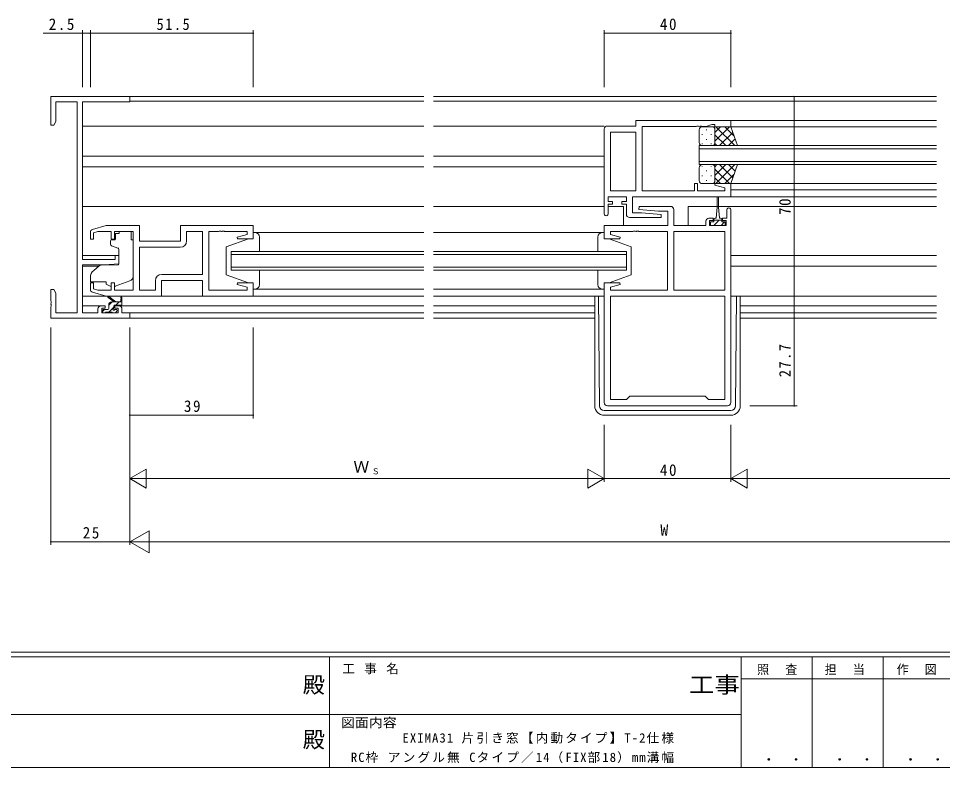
# Model space of a CAD drawing. Units: millimetres on the paper. Extents: x -420 to 373, y -297 to 267.
# Drawn here: x -131.1 to 161.1, y -297 to -60.3 of the extents above; entities that cross this region are included whole.
import ezdxf
from ezdxf.enums import TextEntityAlignment as Align

# ---------------------------------------------------------------- set-up
doc = ezdxf.new("R2010")
doc.units = ezdxf.units.MM
for name, color, linetype, lineweight in [('0-1_YKK_ZWAK', 7, 'Continuous', 9), ('0-3_YKK_12', 2, 'Continuous', 9), ('0-4_YKK_D', 6, 'Continuous', 9), ('0-6_YKK_13', 4, 'Continuous', 9), ('0-7_YKK_11', 7, 'Continuous', 9)]:
    doc.layers.add(name, color=color, linetype=linetype, lineweight=lineweight)
doc.layers.add('0-2_USER1', color=3, linetype='Continuous')
doc.styles.add('ＭＳ ゴシック', font='')
doc.styles.get('ＭＳ ゴシック').set_extended_font_data('MS Gothic')

msp = doc.modelspace()

# ---------------------------------------------------------------- linework, layer by layer
at = {"layer": '0-1_YKK_ZWAK'}
for p, q in [((352.3, -260.6), (-417.7, -260.6)), ((314.5, -262), (-417.7, -262)), ((-32.7, -262), (-32.7, -297)), ((97.5, -262), (97.5, -297)), ((119.9, -262), (119.9, -297)), ((142.3, -262), (142.3, -297)), ((165.684, -268.999), (97.5, -268.999)), ((-160.1, -280.199), (-31.3, -280.199)), ((-31.3, -280.199), (97.5, -280.199)), ((-417.7, -297), (314.5, -297))]:
    msp.add_line(p, q, dxfattribs=at)
at = {"layer": '0-3_YKK_12'}
for p, q in [((-2.833, -84.982), (-96.133, -84.982)), ((-2.833, -86.382), (-95.833, -86.382)), ((159.167, -84.982), (0.167, -84.982)), ((159.167, -86.382), (0.167, -86.382)), ((159.167, -92.482), (94.167, -92.482)), ((-2.833, -94.282), (-110.833, -94.282)), ((54.167, -94.282), (0.167, -94.282)), ((159.167, -94.482), (93.667, -94.482)), ((84.167, -100.482), (84.167, -106.482)), ((159.167, -100.482), (84.167, -100.482)), ((84.167, -101.482), (159.167, -101.482)), ((-2.833, -103.782), (-110.833, -103.782)), ((54.167, -103.782), (0.167, -103.782)), ((-2.833, -107.182), (-110.833, -107.182)), ((54.167, -107.182), (0.167, -107.182)), ((159.167, -105.482), (84.167, -105.482)), ((84.167, -106.482), (159.167, -106.482)), ((159.167, -112.48), (93.788, -112.479)), ((159.167, -116.682), (63.388, -116.682)), ((159.167, -114.482), (94.167, -114.481)), ((-2.833, -119.682), (-110.833, -119.682)), ((54.167, -119.682), (0.167, -119.682)), ((60.237, -119.682), (55.367, -119.682)), ((60.237, -119.682), (60.237, -125.574)), ((159.167, -119.682), (80.737, -119.682)), ((80.737, -119.682), (80.737, -125.574)), ((108.167, -119.682), (90.317, -119.682)), ((-2.833, -127.882), (-56.833, -127.882)), ((54.167, -127.882), (0.167, -127.882)), ((-63.833, -133.882), (-63.833, -139.882)), ((-2.833, -133.882), (-63.833, -133.882)), ((61.167, -133.882), (0.167, -133.882)), ((61.167, -139.882), (61.167, -133.882)), ((-99.333, -135.182), (-110.833, -135.182)), ((-63.833, -134.882), (-2.833, -134.882)), ((0.167, -134.882), (61.167, -134.882)), ((159.167, -135.182), (94.167, -135.182)), ((-105.709, -138.582), (-110.833, -138.582)), ((-2.833, -138.882), (-63.833, -138.882)), ((-63.833, -139.882), (-2.833, -139.882)), ((61.167, -138.882), (0.167, -138.882)), ((0.167, -139.882), (61.167, -139.882)), ((159.167, -138.582), (94.167, -138.582)), ((-2.833, -145.882), (-56.833, -145.882)), ((54.167, -145.882), (0.167, -145.882)), ((-103.259, -148.082), (-110.833, -148.082)), ((-72.333, -148.082), (-86.333, -148.082)), ((-2.833, -148.082), (-57.333, -148.082)), ((54.167, -148.082), (0.167, -148.082)), ((-104.933, -151.082), (-110.833, -151.082)), ((-99.333, -151.082), (-2.833, -151.082)), ((0.167, -151.082), (51.167, -151.082)), ((159.167, -151.082), (97.167, -151.082)), ((-2.833, -153.352), (-96.133, -153.352)), ((51.167, -153.352), (0.167, -153.352)), ((97.167, -153.352), (159.167, -153.352)), ((-96.133, -154.982), (-2.833, -154.982)), ((0.167, -154.982), (51.167, -154.982)), ((159.167, -154.982), (97.167, -154.982))]:
    msp.add_line(p, q, dxfattribs=at)
at = {"layer": '0-4_YKK_D'}
for p, q in [((-110.833, -81.982), (-110.833, -63.982)), ((-108.333, -81.982), (-108.333, -63.982)), ((-108.333, -81.982), (-108.333, -63.982)), ((-56.833, -81.982), (-56.833, -63.982)), ((54.167, -81.982), (54.167, -63.982)), ((94.167, -81.982), (94.167, -63.982)), ((-108.333, -64.982), (-56.833, -64.982)), ((54.167, -64.982), (94.167, -64.982)), ((114.167, -84.982), (114.167, -154.982)), ((100.167, -154.982), (115.167, -154.982)), ((114.167, -154.982), (114.167, -182.682)), ((-120.833, -157.982), (-120.833, -226.682)), ((-95.833, -157.982), (-95.833, -226.682)), ((-95.833, -157.982), (-95.833, -186.682)), ((-56.833, -157.982), (-56.833, -186.682)), ((100.167, -182.682), (115.167, -182.682)), ((-95.833, -185.682), (-56.833, -185.682)), ((-95.833, -188.682), (-95.833, -206.682)), ((-95.833, -188.682), (-95.833, -226.682)), ((54.167, -188.682), (54.167, -206.682)), ((54.167, -188.682), (54.167, -206.682)), ((94.167, -188.682), (94.167, -206.682)), ((94.167, -188.682), (94.167, -206.682)), ((-95.833, -205.682), (-90.637, -202.682)), ((-90.637, -208.682), (-90.637, -202.682)), ((54.167, -205.682), (48.971, -202.682)), ((48.971, -202.682), (48.971, -208.682)), ((94.167, -205.682), (99.363, -202.682)), ((99.363, -208.682), (99.363, -202.682)), ((-95.833, -205.682), (-90.637, -208.682)), ((-95.833, -205.682), (-85.44, -205.682)), ((-89.833, -205.682), (48.167, -205.682)), ((54.167, -205.682), (43.775, -205.682)), ((54.167, -205.682), (48.971, -208.682)), ((54.167, -205.682), (94.167, -205.682)), ((94.167, -205.682), (99.363, -208.682)), ((94.167, -205.682), (104.56, -205.682)), ((100.167, -205.682), (238.167, -205.682)), ((-95.833, -225.682), (-89.771, -222.182)), ((-89.771, -229.182), (-89.771, -222.182)), ((-95.833, -225.682), (-120.833, -225.682)), ((-95.833, -225.682), (-89.771, -229.182)), ((-95.833, -225.682), (-83.708, -225.682)), ((237.167, -225.682), (-88.833, -225.682))]:
    msp.add_line(p, q, dxfattribs=at)
msp.add_lwpolyline([(-108.333, -64.982), (-110.833, -64.982), (-123.231, -64.982)], dxfattribs=at)
for centre, start, end in [((-110.833, -64.982), 0, 180), ((-110.833, -64.982), 180, 0), ((-108.333, -64.982), 0, 180), ((-108.333, -64.982), 0, 180), ((-108.333, -64.982), 180, 0), ((-108.333, -64.982), 180, 0), ((-56.833, -64.982), 0, 180), ((-56.833, -64.982), 180, 0), ((54.167, -64.982), 0, 180), ((54.167, -64.982), 180, 0), ((94.167, -64.982), 0, 180), ((94.167, -64.982), 180, 0), ((114.167, -84.982), 90, 270), ((114.167, -84.982), 270, 90), ((114.167, -154.982), 90, 270), ((114.167, -154.982), 90, 270), ((114.167, -154.982), 270, 90), ((114.167, -154.982), 270, 90), ((114.167, -182.682), 90, 270), ((114.167, -182.682), 270, 90), ((-95.833, -185.682), 0, 180), ((-95.833, -185.682), 180, 0), ((-56.833, -185.682), 0, 180), ((-56.833, -185.682), 180, 0), ((-120.833, -225.682), 0, 180), ((-120.833, -225.682), 180, 0)]:
    msp.add_arc(centre, 0.106, start, end, dxfattribs=at)
at = {"layer": '0-6_YKK_13'}
for p, q in [((84.171, -99.484), (84.171, -95.484)), ((85.171, -94.484), (88.171, -94.484)), ((86.534, -95.404), (86.534, -95.604)), ((94.171, -94.484), (88.171, -94.484)), ((89.171, -96.276), (90.963, -94.484)), ((89.171, -99.104), (93.791, -94.484)), ((89.171, -95.484), (89.171, -99.084)), ((89.171, -95.884), (89.171, -99.484)), ((89.439, -94.484), (95.439, -100.484)), ((90.62, -100.484), (94.815, -96.288)), ((92.268, -94.484), (95.228, -97.445)), ((96.314, -100.484), (94.171, -94.484)), ((85.119, -96.819), (85.119, -97.019)), ((86.534, -98.434), (86.534, -98.634)), ((87.949, -96.819), (87.949, -97.019)), ((89.171, -97.044), (92.611, -100.484)), ((93.448, -100.484), (95.56, -98.372)), ((85.119, -99.849), (85.119, -100.049)), ((88.171, -100.484), (85.171, -100.484)), ((87.949, -99.849), (87.949, -100.049)), ((87.949, -100.484), (96.314, -100.484)), ((89.114, -99.816), (89.782, -100.484)), ((84.171, -107.482), (84.171, -111.482)), ((85.119, -107.117), (85.119, -106.917)), ((88.171, -106.482), (85.171, -106.482)), ((87.949, -106.482), (96.314, -106.482)), ((87.949, -107.117), (87.949, -106.917)), ((89.114, -107.15), (89.782, -106.482)), ((89.171, -109.922), (92.611, -106.482)), ((89.171, -111.082), (89.171, -107.482)), ((89.171, -107.862), (93.791, -112.482)), ((89.171, -111.482), (89.171, -107.882)), ((89.439, -112.482), (95.439, -106.482)), ((90.62, -106.482), (94.815, -110.678)), ((93.448, -106.482), (95.56, -108.594)), ((96.314, -106.482), (94.171, -112.482)), ((85.119, -110.147), (85.119, -109.947)), ((86.534, -108.532), (86.534, -108.332)), ((87.949, -110.147), (87.949, -109.947)), ((89.171, -110.69), (90.963, -112.482)), ((92.268, -112.482), (95.228, -109.521)), ((85.171, -112.482), (88.171, -112.482)), ((86.534, -111.562), (86.534, -111.362)), ((94.171, -112.482), (88.171, -112.482)), ((89.817, -119.882), (89.817, -116.932)), ((90.317, -116.932), (90.317, -119.882)), ((89.817, -119.882), (89.567, -123.382)), ((90.317, -119.882), (90.567, -123.382)), ((88.817, -123.782), (88.817, -124.582)), ((88.817, -124.082), (91.317, -124.082)), ((90.067, -124.446), (88.832, -125.682)), ((89.567, -123.382), (89.217, -123.382)), ((90.432, -124.082), (90.067, -124.446)), ((90.917, -123.382), (90.567, -123.382)), ((92.177, -124.582), (91.077, -125.682)), ((91.317, -124.582), (91.317, -123.782)), ((-100.403, -129.282), (-100.403, -128.282)), ((-99.233, -128.282), (-100.403, -128.282)), ((-99.233, -127.612), (-99.233, -128.282)), ((-99.233, -127.612), (-95.433, -127.612)), ((-95.433, -127.612), (-95.433, -128.282)), ((-95.433, -129.282), (-95.433, -128.282)), ((-56.833, -127.882), (-56.833, -129.882)), ((-56.333, -127.882), (-56.833, -127.882)), ((53.667, -127.882), (54.167, -127.882)), ((54.167, -127.882), (54.167, -129.882)), ((-101.933, -130.582), (-101.933, -131.632)), ((-100.703, -130.282), (-101.633, -130.282)), ((-100.403, -129.282), (-100.403, -129.982)), ((-95.433, -130.282), (-95.433, -129.282)), ((-95.433, -130.282), (-94.833, -130.282)), ((-94.833, -141.837), (-94.833, -130.282)), ((-58.333, -129.882), (-65.333, -132.482)), ((-56.833, -129.882), (-58.333, -129.882)), ((-54.833, -133.882), (-54.833, -129.382)), ((52.167, -133.882), (52.167, -129.382)), ((54.167, -129.882), (55.667, -129.882)), ((55.667, -129.882), (62.667, -132.482)), ((-101.604, -132.102), (-99.603, -132.83)), ((-99.333, -133.278), (-99.333, -137.884)), ((-65.333, -132.482), (-65.333, -141.282)), ((62.667, -132.482), (62.667, -141.282)), ((-105.57, -138.465), (-107.261, -139.884)), ((-99.55, -138.184), (-104.936, -138.231)), ((-54.833, -144.382), (-54.833, -139.882)), ((52.167, -144.382), (52.167, -139.882)), ((-108.333, -142.182), (-108.333, -143.482)), ((-58.333, -143.882), (-65.333, -141.282)), ((55.667, -143.882), (62.667, -141.282)), ((-108.333, -143.482), (-103.333, -143.482)), ((-103.333, -143.482), (-103.333, -143.782)), ((-103.333, -143.782), (-103.333, -144.279)), ((-102.026, -144.888), (-103.333, -144.279)), ((-100.461, -144.922), (-95.823, -143.248)), ((-58.333, -143.882), (-56.833, -143.882)), ((-56.833, -143.882), (-56.833, -145.882)), ((-56.833, -145.882), (-56.333, -145.882)), ((54.167, -145.882), (53.667, -145.882)), ((54.167, -143.882), (54.167, -145.882)), ((55.667, -143.882), (54.167, -143.882)), ((-100.833, -149.852), (-102.652, -148.451)), ((-100.233, -149.852), (-102.451, -148.169)), ((-98.633, -148.726), (-98.831, -149.852)), ((-98.333, -150.552), (-98.333, -148.552)), ((51.167, -148.082), (51.167, -182.682)), ((52.656, -182.694), (52.382, -148.082)), ((94.167, -148.082), (159.167, -148.082)), ((94.167, -148.082), (94.467, -148.082)), ((95.679, -182.694), (95.952, -148.082)), ((97.167, -148.082), (97.167, -182.682)), ((-101.473, -149.852), (-102.533, -150.912)), ((-102.533, -151.952), (-102.533, -150.852)), ((-100.933, -151.557), (-102.528, -153.152)), ((-101.533, -149.852), (-98.333, -149.852)), ((-100.933, -151.791), (-100.933, -151.152)), ((-100.633, -150.852), (-98.633, -150.852)), ((-99.228, -149.852), (-100.228, -150.852)), ((-103.873, -152.252), (-104.533, -152.912)), ((-104.533, -152.552), (-104.533, -153.052)), ((-102.833, -152.252), (-104.233, -152.252)), ((-104.233, -153.352), (-103.733, -153.352)), ((-103.533, -153.152), (-101.433, -153.152)), ((-101.233, -153.352), (-100.633, -153.352)), ((-100.133, -152.252), (-100.472, -152.252)), ((-100.421, -153.264), (-99.921, -152.764)), ((94.179, -184.182), (54.155, -184.182)), ((94.167, -185.682), (54.167, -185.682))]:
    msp.add_line(p, q, dxfattribs=at)
msp.add_lwpolyline([(91.317, -124.582), (92.367, -124.582), (92.367, -125.682), (87.767, -125.682), (87.767, -124.582), (88.817, -124.582)], dxfattribs=at)
for centre, radius, start, end in [((85.171, -95.484), 1, 90, 180), ((88.171, -95.484), 1, 0, 90), ((88.171, -95.484), 1, 0, 90), ((85.171, -99.484), 1, 180, 270), ((88.171, -99.484), 1, 270, 0), ((88.171, -99.484), 1, 270, 0), ((85.171, -107.482), 1, 90, 180), ((88.171, -107.482), 1, 0, 90), ((88.171, -107.482), 1, 0, 90), ((85.171, -111.482), 1, 180, 270), ((88.171, -111.482), 1, 270, 0), ((88.171, -111.482), 1, 270, 0), ((90.067, -116.932), 0.25, 0, 180), ((89.217, -123.782), 0.4, 90, 180), ((90.917, -123.782), 0.4, 0, 90), ((-56.333, -129.382), 1.5, 0, 90), ((53.667, -129.382), 1.5, 90, 180), ((-101.633, -130.582), 0.3, 90, 180), ((-100.703, -129.982), 0.3, 270, 0), ((-101.433, -131.632), 0.5, 180, 250), ((-99.833, -133.278), 0.5, 0, 70), ((-105.333, -142.182), 3, 130, 180), ((-104.927, -139.231), 1, 90.5, 130), ((-99.633, -137.884), 0.3, 270.5, 0), ((-96.333, -141.837), 1.5, 289.85326, 0), ((-101.604, -143.982), 1, 245, 262.59306), ((-100.8, -143.982), 1, 273.88683, 289.85326), ((-56.333, -144.382), 1.5, 270, 0), ((53.667, -144.382), 1.5, 180, 270), ((-102.633, -148.252), 0.2, 24.41711, 264.41711), ((-98.533, -148.552), 0.2, 0, 239.99998), ((-101.533, -150.852), 1, 90, 180), ((-101.233, -151.791), 0.3, 303.05573, 0), ((-100.633, -151.152), 0.3, 90, 180), ((-98.633, -150.552), 0.3, 270, 0), ((-104.233, -152.552), 0.3, 90, 180), ((-104.233, -153.052), 0.3, 180, 270), ((-103.733, -153.152), 0.2, 270, 0), ((-102.833, -151.952), 0.3, 270, 0), ((-101.233, -153.152), 0.2, 180, 270), ((-100.933, -152.252), 0.25, 123.05573, 326.94426), ((-100.472, -152.552), 0.3, 90, 146.94426), ((-100.633, -153.052), 0.3, 270, 314.99998), ((-100.133, -152.552), 0.3, 314.99998, 90), ((54.167, -182.682), 3, 180, 270), ((54.155, -182.682), 1.5, 180.45232, 270), ((94.167, -182.682), 3, 270, 0), ((94.179, -182.682), 1.5, 270, 359.54767)]:
    msp.add_arc(centre, radius, start, end, dxfattribs=at)
at = {"layer": '0-7_YKK_11'}
for p, q in [((54.167, -122.082), (54.167, -95.282)), ((64.167, -114.752), (64.167, -96.212)), ((94.167, -120.782), (94.167, -181.682)), ((92.237, -127.612), (92.237, -146.152)), ((-92.833, -132.612), (-92.833, -146.152)), ((-79.903, -132.612), (-92.833, -132.612)), ((92.237, -148.082), (56.097, -148.082)), ((93.167, -182.682), (55.167, -182.682))]:
    msp.add_line(p, q, dxfattribs=at)
for points in [[(-112.463, -153.352), (-112.463, -86.612), (-119.203, -86.612), (-119.203, -92.891), (-119.833, -93.982), (-120.833, -93.982), (-120.833, -84.982), (-95.833, -84.982), (-95.833, -86.612), (-110.833, -86.612), (-110.833, -136.482), (-100.533, -136.482), (-100.533, -135.182), (-99.333, -135.182), (-99.333, -137.788), (-103.833, -138.182), (-110.833, -138.182), (-110.833, -153.352), (-105.933, -153.352), (-105.933, -152.082)], [(55.167, -94.282), (64.167, -94.282), (64.167, -92.482), (94.167, -92.482), (94.167, -94.482), (89.167, -94.482), (89.167, -93.782), (88.167, -93.782), (86.436, -94.412), (85.126, -94.412), (84.942, -94.292), (84.392, -94.292), (84.209, -94.412), (84.126, -94.412), (83.942, -94.292), (83.392, -94.292), (83.209, -94.412), (66.167, -94.412), (66.167, -114.752), (82.667, -114.752), (82.667, -112.482), (83.667, -112.482), (83.667, -114.752), (92.237, -114.752), (92.237, -113.835), (89.138, -113.004), (89.207, -112.482), (94.167, -112.482), (94.167, -116.682)], [(61.167, -122.182), (61.167, -118.982), (59.767, -118.982), (59.767, -118.182), (61.167, -118.182), (61.167, -116.682), (55.367, -116.682), (55.367, -118.182), (56.767, -118.182), (56.767, -118.982), (55.367, -118.982), (55.367, -122.082)], [(94.167, -116.682), (63.097, -116.682), (63.097, -121.682), (65.974, -121.682), (72.187, -122.225), (72.145, -123.182), (62.167, -123.182)], [(54.167, -181.682), (54.167, -143.882), (59.128, -143.882), (59.197, -144.404), (56.097, -145.235), (56.097, -146.152), (74.167, -146.152), (74.167, -127.612), (65.126, -127.612), (64.942, -127.492), (64.392, -127.492), (64.209, -127.612), (64.126, -127.612), (63.942, -127.492), (63.392, -127.492), (63.209, -127.612), (56.097, -127.612), (56.097, -128.529), (59.197, -129.36), (59.128, -129.882), (54.167, -129.882), (54.167, -125.682), (74.237, -125.682), (74.237, -121.182), (71.36, -121.182), (65.147, -120.638), (65.189, -119.682), (75.167, -119.682)], [(76.167, -120.682), (76.167, -125.682), (86.267, -125.682), (86.267, -124.382)], [(87.267, -123.382), (88.567, -123.382), (88.567, -124.182), (87.467, -124.182), (87.467, -125.682), (92.667, -125.682), (92.667, -124.182), (91.567, -124.182), (91.567, -123.382), (92.967, -123.382), (92.967, -120.782)], [(-108.333, -127.926), (-108.333, -129.982), (-107.333, -129.982), (-107.333, -128.03), (-105.938, -127.612), (-101.733, -127.612), (-101.733, -129.982), (-100.733, -129.982), (-100.733, -127.612), (-94.833, -127.612), (-94.833, -146.152), (-100.733, -146.152), (-100.733, -143.782), (-101.733, -143.782), (-101.733, -146.152), (-105.938, -146.152), (-107.333, -145.733), (-107.333, -143.782), (-108.333, -143.782), (-108.333, -145.838)], [(-56.833, -125.682), (-79.833, -125.682), (-79.833, -130.682), (-92.833, -130.682), (-92.833, -125.682), (-103.333, -125.682), (-107.62, -126.968)], [(-107.62, -146.796), (-103.333, -148.082), (-85.833, -148.082), (-85.833, -143.082), (-72.833, -143.082), (-72.833, -148.082), (-56.833, -148.082), (-56.833, -143.882), (-61.793, -143.882), (-61.862, -144.404), (-58.763, -145.235), (-58.763, -146.152), (-70.833, -146.152), (-70.833, -127.612), (-67.791, -127.612), (-67.608, -127.492), (-67.058, -127.492), (-66.874, -127.612), (-66.791, -127.612), (-66.608, -127.492), (-66.058, -127.492), (-65.874, -127.612), (-58.763, -127.612), (-58.763, -128.529), (-61.862, -129.36), (-61.793, -129.882), (-56.833, -129.882), (-56.833, -125.682)], [(-85.763, -141.152), (-72.833, -141.152), (-72.833, -127.612), (-77.903, -127.612), (-77.903, -130.612)], [(-92.833, -132.612), (-92.833, -146.152), (-87.763, -146.152), (-87.763, -143.152)], [(-98.333, -152.082), (-98.333, -153.352), (-95.833, -153.352), (-95.833, -154.982), (-120.833, -154.982), (-120.833, -151.44), (-120.713, -151.257), (-120.713, -150.707), (-120.833, -150.524), (-120.833, -150.44), (-120.713, -150.257), (-120.713, -149.707), (-120.833, -149.524), (-120.833, -145.982), (-119.833, -145.982), (-119.203, -147.073), (-119.203, -153.352), (-112.463, -153.352)], [(-104.933, -151.082), (-103.633, -151.082), (-103.633, -151.882), (-104.733, -151.882), (-104.733, -153.352), (-99.533, -153.352), (-99.533, -151.882), (-100.633, -151.882), (-100.633, -151.082), (-99.333, -151.082)]]:
    msp.add_lwpolyline(points, dxfattribs=at)
for points in [[(64.167, -114.752), (64.167, -96.212), (56.097, -96.212), (56.097, -114.752)], [(92.237, -127.612), (92.237, -146.152), (76.167, -146.152), (76.167, -127.612)], [(92.237, -148.082), (56.097, -148.082), (56.097, -180.752), (61.167, -180.752), (62.237, -179.682), (86.097, -179.682), (87.167, -180.752), (92.237, -180.752)]]:
    msp.add_lwpolyline(points, close=True, dxfattribs=at)
for centre, radius, start, end in [((55.167, -95.282), 1, 90, 179.99998), ((75.167, -120.682), 1, 0, 89.99998), ((54.767, -122.082), 0.6, 179.99998, 0), ((62.167, -122.182), 1, 180, 269.99998), ((93.567, -120.782), 0.6, 359.99998, 180), ((87.267, -124.382), 1, 90, 179.99998), ((-107.333, -127.926), 1, 106.69925, 180.00003), ((-79.903, -130.612), 2, 270, 359.99998), ((-85.763, -143.152), 2, 90, 179.99998), ((-107.333, -145.838), 1, 179.99995, 253.30074), ((-104.933, -152.082), 1, 90, 179.99998), ((-99.333, -152.082), 1, 0, 89.99998), ((55.167, -181.682), 1, 180, 269.99998), ((93.167, -181.682), 1, 270, 359.99998)]:
    msp.add_arc(centre, radius, start, end, dxfattribs=at)

# ---------------------------------------------------------------- texts
at = {"layer": '0-1_YKK_ZWAK', "color": 2, "style": 'ＭＳ ゴシック'}
for p in [(-41.182, -274.956), (-41.182, -292.278)]:
    msp.add_text('殿', height=5.132, dxfattribs=at).set_placement(p, align=Align.BOTTOM_LEFT)
at = {"layer": '0-1_YKK_ZWAK', "color": 2, "style": 'ＭＳ ゴシック', "width": 1.15}
msp.add_text('工事', height=5.132, dxfattribs=at).set_placement((80.931, -274.956), align=Align.BOTTOM_LEFT)
at = {"layer": '0-1_YKK_ZWAK', "style": 'ＭＳ ゴシック', "width": 1.1}
msp.add_text('図面内容', height=2.933, dxfattribs=at).set_placement((-29.083, -285.148), align=Align.BOTTOM_LEFT)
at = {"layer": '0-1_YKK_ZWAK', "color": 3, "style": 'ＭＳ ゴシック', "width": 1.15}
for p in [(101.955, -295.946), (124.355, -295.946), (146.755, -295.946)]:
    msp.add_text(' ． ．', height=3.666, dxfattribs=at).set_placement(p, align=Align.BOTTOM_LEFT)
at = {"layer": '0-1_YKK_ZWAK', "char_height": 2.933, "attachment_point": 7, "style": 'ＭＳ ゴシック'}
for s, insert in [('\\T1.16;工\\~事\\~名', (-28.688, -267.533)), ('\\T1.17;\\W0.95;照\\~\\~査', (102.489, -267.78)), ('\\T1.17;\\W0.95;担\\~\\~当', (123.855, -267.78)), ('\\T1.17;\\W0.95;作\\~\\~図', (146.62, -267.762))]:
    msp.add_mtext(s, dxfattribs=dict(at, insert=insert))
at = {"layer": '0-2_USER1', "color": 7, "char_height": 2.933, "attachment_point": 7, "style": 'ＭＳ ゴシック'}
for s, insert in [('\\T1.17;EXIMA31\\~片引き窓【内動タイプ】T-2仕様\\~', (-9.627, -289.449)), ('\\T1.17;RC枠\\~アングル無\\~Cタイプ／14（FIX部18）mm溝幅\\~', (-25.955, -295.625))]:
    msp.add_mtext(s, dxfattribs=dict(at, insert=insert))
at = {"layer": '0-4_YKK_D', "color": 3, "style": 'ＭＳ ゴシック'}
for s, p in [('Ｗ', (-25.153, -204.882)), ('W', (71.899, -224.882))]:
    msp.add_text(s, height=3.666, dxfattribs=at).set_placement(p, align=Align.BOTTOM_LEFT)
at = {"layer": '0-4_YKK_D', "color": 4, "style": 'ＭＳ ゴシック'}
msp.add_text('Ｓ', height=1.833, dxfattribs=at).set_placement((-19.393, -204.882), align=Align.BOTTOM_LEFT)
at = {"layer": '0-4_YKK_D', "color": 3, "char_height": 3.666, "attachment_point": 7, "style": 'ＭＳ ゴシック'}
for s, insert in [('\\T1.21;\\W0.95;2.5', (-121.482, -63.982)), ('\\T1.22;\\W0.9;51.5', (-87.383, -63.982)), ('\\T1.21;\\W0.95;40', (71.767, -63.982)), ('\\T1.21;\\W0.95;39', (-78.733, -184.682)), ('\\T1.21;\\W0.95;40', (71.767, -204.882)), ('\\T1.21;\\W0.95;25', (-110.733, -224.682))]:
    msp.add_mtext(s, dxfattribs=dict(at, insert=insert))
at = {"layer": '0-4_YKK_D', "color": 3, "char_height": 3.666, "attachment_point": 7, "rotation": 90, "style": 'ＭＳ ゴシック'}
for s, insert in [('\\T1.21;\\W0.95;70', (113.167, -122.382)), ('\\T1.22;\\W0.9;27.7', (113.167, -173.632))]:
    msp.add_mtext(s, dxfattribs=dict(at, insert=insert))

doc.saveas('drawing.dxf')
